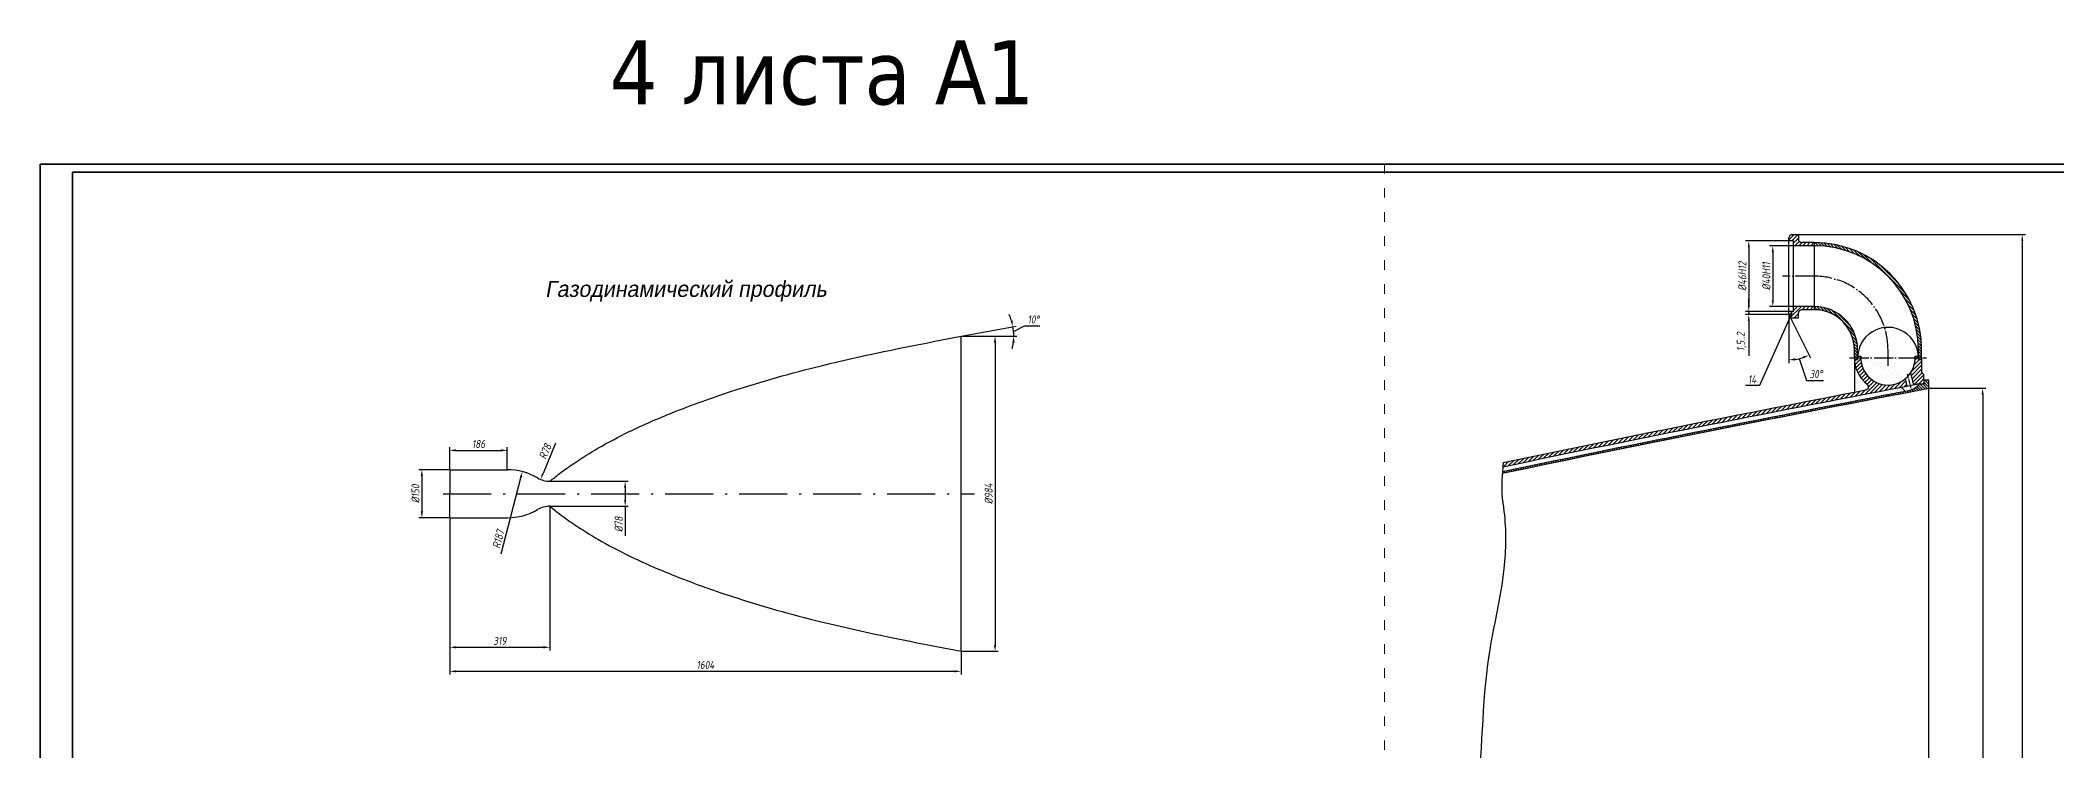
# Model space of a CAD drawing. Extents: x 1054 to 3005, y -2703 to -1437.
# Drawn here: x 1054 to 2314, y -1881 to -1437 of the extents above; entities that cross this region are included whole.
import ezdxf

# ---------------------------------------------------------------- set-up
doc = ezdxf.new("R2010")
doc.units = 0
doc.header["$LTSCALE"] = 0.5
doc.header["$MEASUREMENT"] = 0
doc.header["$PDMODE"] = 34
doc.header["$PDSIZE"] = 1
for name, pattern in [('ACAD_ISO03W100', [30, 12, -18]), ('ACAD_ISO04W100', [30.5, 24, -3, 0.5, -3]), ('ACAD_ISO10W100', [18.5, 12, -3, 0.5, -3]), ('DASHED2', [0.375, 0.25, -0.125])]:
    doc.linetypes.add(name, pattern=pattern)
doc.layers.get('DEFPOINTS').update_dxf_attribs({"color": 203, "linetype": 'CONTINUOUS'})
for name, color, linetype in [('2', 162, 'CONTINUOUS'), ('2-ОСИ', 9, 'ACAD_ISO04W100'), ('2_HATCH', 212, 'CONTINUOUS'), ('2_РАЗМЕРЫ_TEXT', 84, 'CONTINUOUS'), ('3_РАЗМЕРЫ_TEXT', 52, 'CONTINUOUS')]:
    doc.layers.add(name, color=color, linetype=linetype)
doc.layers.add('Рамка', color=52, linetype='CONTINUOUS', lineweight=35)
doc.styles.add('5', font='txt.shx', dxfattribs={"width": 0.8, "oblique": 10, "height": 5})
doc.styles.add('ALX', font='st_win.shx', dxfattribs={"height": 5})
doc.styles.add('ST_WIN', font='st_win.shx')
doc.dimstyles.new('v', dxfattribs={"dimtxt": 5, "dimasz": 4, "dimexe": 2, "dimexo": 0, "dimgap": 1.5, "dimtad": 1, "dimdec": 1, "dimzin": 0, "dimdsep": 46, "dimtxsty": '5', "dimcen": 0, "dimadec": 0, "dimazin": 0, "dimtfac": 1, "dimtdec": 1, "dimtmove": 0, "dimatfit": 3, "dimfxl": 0, "dimtolj": 1, "dimtzin": 0, "dimarcsym": 0})
pattern_1 = [(135, (1121.2439, -2079.7844), (-0.8838835, -0.8838835), [])]
pattern_2 = [(45, (1121.2439, -2079.7844), (-1.2374369, 1.2374369), [])]

# ---------------------------------------------------------------- blocks, each defined once
blk = doc.blocks.new('*D17')
at = {"layer": '3_РАЗМЕРЫ_TEXT', "color": 0, "lineweight": -2}
for p, q in [((2152.2, -1558.8), (2294.1, -1558.8)), ((2292.1, -1562.8), (2292.1, -2665.8)), ((2209.3, -2669.8), (2294.1, -2669.8))]:
    blk.add_line(p, q, dxfattribs=at)
at = {"layer": '3_РАЗМЕРЫ_TEXT', "color": 0}
for points in [[(2291.5, -1562.8), (2292.8, -1562.8), (2292.1, -1558.8)], [(2291.5, -2665.8), (2292.8, -2665.8), (2292.1, -2669.8)]]:
    blk.add_solid(points, dxfattribs=at)
at = {"layer": 'DEFPOINTS', "color": 0}
for p in [(2152.2, -1558.8), (2209.3, -2669.8), (2292.1, -2669.8)]:
    blk.add_point(p, dxfattribs=at)
at = {"layer": '3_РАЗМЕРЫ_TEXT', "color": 0, "insert": (2288.1, -2114.3), "char_height": 5, "attachment_point": 5, "rotation": 90, "style": '5'}
blk.add_mtext('\\A1;1112', dxfattribs=at)
blk = doc.blocks.new('*D40')
at = {"layer": '2_РАЗМЕРЫ_TEXT', "color": 0, "lineweight": -2}
for p, q in [((2233.7, -1654.8), (2269.4, -1654.8)), ((2267.4, -1658.8), (2267.4, -2151.9))]:
    blk.add_line(p, q, dxfattribs=at)
at = {"layer": '2_РАЗМЕРЫ_TEXT', "color": 0}
blk.add_solid([(2266.7, -1658.8), (2268, -1658.8), (2267.4, -1654.8)], dxfattribs=at)
at = {"layer": 'DEFPOINTS', "color": 0}
for p in [(2233.7, -1654.8), (2233.7, -2155.9), (2267.4, -2155.9)]:
    blk.add_point(p, dxfattribs=at)
at = {"layer": '2_РАЗМЕРЫ_TEXT', "color": 0, "insert": (2263.4, -2140.3), "char_height": 5, "attachment_point": 5, "rotation": 90, "style": '5'}
blk.add_mtext('\\A1;%%c984H9', dxfattribs=at)
blk = doc.blocks.new('*D36')
at = {"layer": '2_РАЗМЕРЫ_TEXT', "color": 0, "lineweight": -2}
for p, q in [((1309.4, -1818.6), (1309.4, -1833.6)), ((1629, -1819.1), (1629, -1833.6)), ((1313.4, -1831.6), (1625, -1831.6))]:
    blk.add_line(p, q, dxfattribs=at)
at = {"layer": '2_РАЗМЕРЫ_TEXT', "color": 0}
for points in [[(1313.4, -1831), (1313.4, -1832.3), (1309.4, -1831.6)], [(1625, -1831), (1625, -1832.3), (1629, -1831.6)]]:
    blk.add_solid(points, dxfattribs=at)
at = {"layer": 'DEFPOINTS', "color": 0}
for p in [(1309.4, -1818.6), (1629, -1819.1), (1629, -1831.6)]:
    blk.add_point(p, dxfattribs=at)
at = {"layer": '2_РАЗМЕРЫ_TEXT', "color": 0, "insert": (1469.2, -1827.6), "char_height": 5, "attachment_point": 5, "style": '5'}
blk.add_mtext('\\A1;1604', dxfattribs=at)
blk = doc.blocks.new('*D33')
at = {"layer": '2_РАЗМЕРЫ_TEXT', "color": 0, "lineweight": -2}
for p, q in [((1372, -1712.9), (1421, -1712.9)), ((1419, -1716.9), (1419, -1724.5)), ((1372, -1728.5), (1421, -1728.5)), ((1419, -1728.5), (1419, -1747))]:
    blk.add_line(p, q, dxfattribs=at)
at = {"layer": '2_РАЗМЕРЫ_TEXT', "color": 0}
for points in [[(1418.4, -1716.9), (1419.7, -1716.9), (1419, -1712.9)], [(1418.4, -1724.5), (1419.7, -1724.5), (1419, -1728.5)]]:
    blk.add_solid(points, dxfattribs=at)
at = {"layer": 'DEFPOINTS', "color": 0}
for p in [(1372, -1712.9), (1419, -1712.9), (1372, -1728.5)]:
    blk.add_point(p, dxfattribs=at)
at = {"layer": '2_РАЗМЕРЫ_TEXT', "color": 0, "insert": (1415, -1739.8), "char_height": 5, "attachment_point": 5, "rotation": 90, "style": '5'}
blk.add_mtext('\\A1;%%c78', dxfattribs=at)
blk = doc.blocks.new('*D35')
at = {"layer": '2_РАЗМЕРЫ_TEXT', "color": 0, "lineweight": -2}
for p, q in [((1309.4, -1735.7), (1309.4, -1818.6)), ((1372, -1728.5), (1372, -1818.6)), ((1313.4, -1816.6), (1368, -1816.6))]:
    blk.add_line(p, q, dxfattribs=at)
at = {"layer": '2_РАЗМЕРЫ_TEXT', "color": 0}
for points in [[(1313.4, -1815.9), (1313.4, -1817.3), (1309.4, -1816.6)], [(1368, -1815.9), (1368, -1817.3), (1372, -1816.6)]]:
    blk.add_solid(points, dxfattribs=at)
at = {"layer": 'DEFPOINTS', "color": 0}
for p in [(1309.4, -1735.7), (1372, -1728.5), (1372, -1816.6)]:
    blk.add_point(p, dxfattribs=at)
at = {"layer": '2_РАЗМЕРЫ_TEXT', "color": 0, "insert": (1340.7, -1812.6), "char_height": 5, "attachment_point": 5, "style": '5'}
blk.add_mtext('\\A1;319', dxfattribs=at)
blk = doc.blocks.new('*D13')
at = {"layer": '2_РАЗМЕРЫ_TEXT', "color": 0, "lineweight": -2}
for p, q in [((1309.4, -1705.7), (1290, -1705.7)), ((1292, -1709.7), (1292, -1731.7)), ((1309.4, -1735.7), (1290, -1735.7))]:
    blk.add_line(p, q, dxfattribs=at)
at = {"layer": '2_РАЗМЕРЫ_TEXT', "color": 0}
for points in [[(1291.3, -1709.7), (1292.7, -1709.7), (1292, -1705.7)], [(1291.3, -1731.7), (1292.7, -1731.7), (1292, -1735.7)]]:
    blk.add_solid(points, dxfattribs=at)
at = {"layer": 'DEFPOINTS', "color": 0}
for p in [(1309.4, -1705.7), (1292, -1735.7), (1309.4, -1735.7)]:
    blk.add_point(p, dxfattribs=at)
at = {"layer": '2_РАЗМЕРЫ_TEXT', "color": 0, "insert": (1288, -1720.7), "char_height": 5, "attachment_point": 5, "rotation": 90, "style": '5'}
blk.add_mtext('\\A1;%%c150', dxfattribs=at)
blk = doc.blocks.new('*D39')
at = {"layer": '2_РАЗМЕРЫ_TEXT', "color": 0, "lineweight": -2}
blk.add_line((1341.5, -1758.3), (1353.8, -1710.8), dxfattribs=at)
at = {"layer": '2_РАЗМЕРЫ_TEXT', "color": 0}
blk.add_solid([(1353.1, -1710.6), (1354.4, -1710.9), (1354.8, -1706.9)], dxfattribs=at)
at = {"layer": 'DEFPOINTS', "color": 0}
for p in [(1354.8, -1706.9), (1345.4, -1743.2)]:
    blk.add_point(p, dxfattribs=at)
at = {"layer": '2_РАЗМЕРЫ_TEXT', "color": 0, "insert": (1339.8, -1749), "char_height": 5, "attachment_point": 5, "rotation": 75.5146, "style": '5'}
blk.add_mtext('\\A1;R187', dxfattribs=at)
blk = doc.blocks.new('*D12')
at = {"layer": '2_РАЗМЕРЫ_TEXT', "color": 0, "lineweight": -2}
for p, q in [((1309.4, -1705.7), (1309.4, -1691.6)), ((1313.4, -1693.6), (1341.4, -1693.6)), ((1345.4, -1705.7), (1345.4, -1691.6))]:
    blk.add_line(p, q, dxfattribs=at)
at = {"layer": '2_РАЗМЕРЫ_TEXT', "color": 0}
for points in [[(1313.4, -1692.9), (1313.4, -1694.3), (1309.4, -1693.6)], [(1341.4, -1692.9), (1341.4, -1694.3), (1345.4, -1693.6)]]:
    blk.add_solid(points, dxfattribs=at)
at = {"layer": 'DEFPOINTS', "color": 0}
for p in [(1345.4, -1693.6), (1309.4, -1705.7), (1345.4, -1705.7)]:
    blk.add_point(p, dxfattribs=at)
at = {"layer": '2_РАЗМЕРЫ_TEXT', "color": 0, "insert": (1327.4, -1689.6), "char_height": 5, "attachment_point": 5, "style": '5'}
blk.add_mtext('\\A1;186', dxfattribs=at)
blk = doc.blocks.new('*D38')
at = {"layer": '2_РАЗМЕРЫ_TEXT', "color": 0, "lineweight": -2}
blk.add_line((1375.5, -1689.2), (1367.7, -1708), dxfattribs=at)
at = {"layer": '2_РАЗМЕРЫ_TEXT', "color": 0}
blk.add_solid([(1367.1, -1707.8), (1368.3, -1708.3), (1366.1, -1711.7)], dxfattribs=at)
at = {"layer": 'DEFPOINTS', "color": 0}
for p in [(1372, -1697.6), (1366.1, -1711.7)]:
    blk.add_point(p, dxfattribs=at)
at = {"layer": '2_РАЗМЕРЫ_TEXT', "color": 0, "insert": (1369.1, -1694.3), "char_height": 5, "attachment_point": 5, "rotation": 67.3886, "style": '5'}
blk.add_mtext('\\A1;R78', dxfattribs=at)
blk = doc.blocks.new('*D34')
at = {"layer": '2_РАЗМЕРЫ_TEXT', "color": 0, "lineweight": -2}
for p, q in [((1629.6, -1622.3), (1652.2, -1622.3)), ((1650.2, -1626.3), (1650.2, -1815.1)), ((1629, -1819.1), (1652.2, -1819.1))]:
    blk.add_line(p, q, dxfattribs=at)
at = {"layer": '2_РАЗМЕРЫ_TEXT', "color": 0}
for points in [[(1649.5, -1626.3), (1650.9, -1626.3), (1650.2, -1622.3)], [(1649.5, -1815.1), (1650.9, -1815.1), (1650.2, -1819.1)]]:
    blk.add_solid(points, dxfattribs=at)
at = {"layer": 'DEFPOINTS', "color": 0}
for p in [(1629.6, -1622.3), (1629, -1819.1), (1650.2, -1819.1)]:
    blk.add_point(p, dxfattribs=at)
at = {"layer": '2_РАЗМЕРЫ_TEXT', "color": 0, "insert": (1646.2, -1720.7), "char_height": 5, "attachment_point": 5, "rotation": 90, "style": '5'}
blk.add_mtext('\\A1;%%c984', dxfattribs=at)
blk = doc.blocks.new('*D28')
at = {"layer": '2_РАЗМЕРЫ_TEXT', "color": 0, "lineweight": -2}
for p, q in [((1629.1, -1622.3), (1663.4, -1616.1)), ((1629.6, -1622.3), (1663.9, -1622.3)), ((1661.8, -1619.3), (1668.6, -1615.8)), ((1668.6, -1615.8), (1678.2, -1615.8))]:
    blk.add_line(p, q, dxfattribs=at)
for start, end in [(17.278, 24.2467), (360, 10.3094), (346.0627, 353.0314)]:
    blk.add_arc((1629, -1622.3), 32.9, start, end, dxfattribs=at)
at = {"layer": '2_РАЗМЕРЫ_TEXT', "color": 0}
for points in [[(1661.1, -1612.4), (1659.8, -1612.7), (1661.4, -1616.4)], [(1661, -1626.3), (1662.4, -1626.3), (1661.9, -1622.3)]]:
    blk.add_solid(points, dxfattribs=at)
at = {"layer": 'DEFPOINTS', "color": 0}
for p in [(1629, -1622.3), (1629, -1622.3), (1629.1, -1622.3), (1629.6, -1622.3), (1661.9, -1620.3)]:
    blk.add_point(p, dxfattribs=at)
at = {"layer": '2_РАЗМЕРЫ_TEXT', "color": 0, "insert": (1674.2, -1611.8), "char_height": 5, "attachment_point": 5, "style": '5'}
blk.add_mtext('\\A1;10°', dxfattribs=at)
blk = doc.blocks.new('*D16')
at = {"layer": '2_РАЗМЕРЫ_TEXT', "color": 0, "lineweight": -2}
for p, q in [((2121.2, -1602.8), (2121.2, -1598.8)), ((2146.2, -1606.8), (2119.2, -1606.8)), ((2146.2, -1608.8), (2119.2, -1608.8)), ((2121.2, -1606.8), (2121.2, -1608.8)), ((2121.2, -1612.8), (2121.2, -1634.5))]:
    blk.add_line(p, q, dxfattribs=at)
at = {"layer": '2_РАЗМЕРЫ_TEXT', "color": 0}
for points in [[(2120.6, -1602.8), (2121.9, -1602.8), (2121.2, -1606.8)], [(2120.6, -1612.8), (2121.9, -1612.8), (2121.2, -1608.8)]]:
    blk.add_solid(points, dxfattribs=at)
at = {"layer": 'DEFPOINTS', "color": 0}
for p in [(2121.2, -1608.8), (2146.2, -1606.8), (2146.2, -1608.8)]:
    blk.add_point(p, dxfattribs=at)
at = {"layer": '2_РАЗМЕРЫ_TEXT', "color": 0, "insert": (2116.8, -1625.7), "char_height": 5, "attachment_point": 5, "rotation": 90, "style": '5'}
blk.add_mtext('\\A1;1,5..2', dxfattribs=at)
blk = doc.blocks.new('*D15')
at = {"layer": '2_РАЗМЕРЫ_TEXT', "color": 0, "lineweight": -2}
for p, q in [((2146.2, -1562.8), (2119.2, -1562.8)), ((2121.2, -1566.8), (2121.2, -1602.8)), ((2146.2, -1606.8), (2119.2, -1606.8))]:
    blk.add_line(p, q, dxfattribs=at)
at = {"layer": '2_РАЗМЕРЫ_TEXT', "color": 0}
for points in [[(2120.6, -1566.8), (2121.9, -1566.8), (2121.2, -1562.8)], [(2120.6, -1602.8), (2121.9, -1602.8), (2121.2, -1606.8)]]:
    blk.add_solid(points, dxfattribs=at)
at = {"layer": 'DEFPOINTS', "color": 0}
for p in [(2146.2, -1562.8), (2121.2, -1606.8), (2146.2, -1606.8)]:
    blk.add_point(p, dxfattribs=at)
at = {"layer": '2_РАЗМЕРЫ_TEXT', "color": 0, "insert": (2117.2, -1584.8), "char_height": 5, "attachment_point": 5, "rotation": 90, "style": '5'}
blk.add_mtext('\\A1;%%c46H12', dxfattribs=at)
blk = doc.blocks.new('*D37')
at = {"layer": '2_РАЗМЕРЫ_TEXT', "color": 0, "lineweight": -2}
for p, q in [((2146.2, -1608.8), (2146.2, -1639.1)), ((2147.2, -1610.8), (2159.8, -1635.9)), ((2152.7, -1636.3), (2157.2, -1649.9)), ((2157.2, -1649.9), (2167.9, -1649.9))]:
    blk.add_line(p, q, dxfattribs=at)
blk.add_arc((2146.2, -1608.8), 28.3, 278.1093, 288.4557, dxfattribs=at)
at = {"layer": '2_РАЗМЕРЫ_TEXT', "color": 0}
for points in [[(2150.3, -1637.5), (2150.2, -1636.1), (2146.2, -1637.1)], [(2154.9, -1635), (2155.5, -1636.2), (2158.9, -1634.1)]]:
    blk.add_solid(points, dxfattribs=at)
at = {"layer": 'DEFPOINTS', "color": 0}
for p in [(2146.2, -1560.8), (2146.2, -1608.8), (2146.2, -1608.8), (2147.2, -1610.8), (2150.6, -1636.7)]:
    blk.add_point(p, dxfattribs=at)
at = {"layer": '2_РАЗМЕРЫ_TEXT', "color": 0, "insert": (2163.3, -1645.9), "char_height": 5, "attachment_point": 5, "style": '5'}
blk.add_mtext('\\A1;30°', dxfattribs=at)
blk = doc.blocks.new('*D14')
at = {"layer": '2_РАЗМЕРЫ_TEXT', "color": 0, "lineweight": -2}
for p, q in [((2149.2, -1565.8), (2134.2, -1565.8)), ((2136.2, -1569.8), (2136.2, -1599.8)), ((2149.2, -1603.8), (2134.2, -1603.8))]:
    blk.add_line(p, q, dxfattribs=at)
at = {"layer": '2_РАЗМЕРЫ_TEXT', "color": 0}
for points in [[(2135.6, -1569.8), (2136.9, -1569.8), (2136.2, -1565.8)], [(2135.6, -1599.8), (2136.9, -1599.8), (2136.2, -1603.8)]]:
    blk.add_solid(points, dxfattribs=at)
at = {"layer": 'DEFPOINTS', "color": 0}
for p in [(2149.2, -1565.8), (2136.2, -1603.8), (2149.2, -1603.8)]:
    blk.add_point(p, dxfattribs=at)
at = {"layer": '2_РАЗМЕРЫ_TEXT', "color": 0, "insert": (2132.2, -1584.8), "char_height": 5, "attachment_point": 5, "rotation": 90, "style": '5'}
blk.add_mtext('\\A1;%%c40H11', dxfattribs=at)

msp = doc.modelspace()

# ---------------------------------------------------------------- hatches: boundary and pattern name
at = {"layer": '2_HATCH'}
h = msp.add_hatch(dxfattribs=at)
h.set_pattern_fill('ANSI31', color=256, scale=14, style=0)
h.set_pattern_definition(pattern_2)
h.paths.add_polyline_path([(2152.24, -1561.78), (2152.24, -1558.78), (2147.24, -1558.78), (2146.24, -1560.78), (2146.24, -1562.78), (2149.24, -1562.78), (2149.24, -1565.78), (2162.24, -1565.78), (2162.24, -1563.78), (2154.24, -1563.78, -0.4142136)])
h = msp.add_hatch(dxfattribs=at)
h.set_pattern_fill('ANSI31', color=256, scale=10, angle=90, style=0)
h.set_pattern_definition(pattern_1)
h.paths.add_polyline_path([(2227.24, -1630.78), (2227.24, -1635.78), (2229.24, -1635.78), (2229.24, -1630.78, 0.4142136), (2162.24, -1563.78), (2162.24, -1565.78, -0.4142136)])
h = msp.add_hatch(dxfattribs=at)
h.set_pattern_fill('ANSI31', color=256, scale=14, style=0)
h.set_pattern_definition(pattern_2)
h.paths.add_polyline_path([(2149.24, -1606.78), (2146.24, -1606.78), (2146.24, -1608.78), (2147.24, -1610.78), (2152.24, -1610.78), (2152.24, -1607.78, -0.4142136), (2154.24, -1605.78), (2162.24, -1605.78), (2162.24, -1603.78), (2149.24, -1603.78)])
h = msp.add_hatch(dxfattribs=at)
h.set_pattern_fill('ANSI31', color=256, scale=10, angle=90, style=0)
h.set_pattern_definition(pattern_1)
h.paths.add_polyline_path([(2162.24, -1603.78), (2162.24, -1605.78, -0.4142136), (2187.24, -1630.78), (2187.24, -1635.78), (2189.24, -1635.78), (2189.24, -1630.78, 0.4142136)])
h = msp.add_hatch(dxfattribs=at)
h.set_pattern_fill('ANSI31', color=256, scale=14, style=0)
h.set_pattern_definition([(45, (26.9743, -1328.2723), (-1.2374369, 1.2374369), [])])
edge = h.paths.add_edge_path()
edge.add_line((2230.67, -1646.21), (2229.24, -1644.78))
edge.add_line((2229.24, -1644.78), (2229.24, -1636.78))
edge.add_line((2229.24, -1636.78), (2227.22, -1636.78))
edge.add_line((2227.22, -1636.78), (2227.22, -1635.78))
edge.add_line((2227.22, -1635.78), (2225.24, -1635.78))
edge.add_arc((2208.24, -1635.78), 17, -34.31349, 0, ccw=False)
edge.add_line((2222.29, -1645.37), (2224.23, -1652.62))
edge.add_spline(control_points=[(2222.26, -1653), (2223.49, -1652.76), (2224.73, -1652.52), (2225.96, -1652.28)], knot_values=[1363.3914623, 1363.3914623, 1363.3914623, 1363.3914623, 1367.1634552, 1367.1634552, 1367.1634552, 1367.1634552], degree=3, periodic=0)
edge.add_line((2225.96, -1652.28), (2230.67, -1652.28))
edge.add_line((2230.67, -1652.28), (2230.67, -1649.78))
edge.add_line((2230.67, -1649.78), (2230.67, -1646.21))
edge = h.paths.add_edge_path()
edge.add_spline(control_points=[(2222.26, -1653), (2220.36, -1653.37), (2218.46, -1653.73), (2216.56, -1654.1)], knot_values=[1357.5882095, 1357.5882095, 1357.5882095, 1357.5882095, 1363.3914623, 1363.3914623, 1363.3914623, 1363.3914623], degree=3, periodic=0)
edge.add_line((2220.29, -1653.38), (2219.09, -1648.88))
edge.add_arc((2208.24, -1635.78), 17, 180, 309.62174, ccw=False)
edge.add_line((2191.24, -1635.78), (2189.27, -1635.78))
edge.add_line((2189.27, -1635.78), (2189.27, -1636.78))
edge.add_line((2189.27, -1636.78), (2187.27, -1636.78))
edge.add_arc((2208.24, -1635.78), 21, 182.7294, 231.74434)
edge.add_arc((2194, -1653.87), 2.02, -79.37989, 52.07166, ccw=False)
edge.add_spline(control_points=[(2194.4, -1655.85), (2192.01, -1656.31), (2189.63, -1656.77), (2187.24, -1657.23)], knot_values=[1327.7428677, 1327.7428677, 1327.7428677, 1327.7428677, 1335.0240626, 1335.0240626, 1335.0240626, 1335.0240626], degree=3, periodic=0)
edge.add_spline(control_points=[(2187.24, -1657.23), (2113.98, -1671.41), (2040.76, -1685.78), (1967.8, -1701.28)], knot_values=[1103.9664829, 1103.9664829, 1103.9664829, 1103.9664829, 1327.7428677, 1327.7428677, 1327.7428677, 1327.7428677], degree=3, periodic=0)
edge.add_spline(control_points=[(1967.8, -1701.28), (1967.7, -1702.17), (1967.61, -1703.04), (1967.53, -1703.87)], knot_values=[13.9870237, 13.9870237, 13.9870237, 13.9870237, 15.1221717, 15.1221717, 15.1221717, 15.1221717], degree=3, periodic=0)
edge.add_spline(control_points=[(1967.53, -1703.87), (2050.31, -1686.29), (2133.42, -1670.15), (2216.56, -1654.1)], knot_values=[1103.6852793, 1103.6852793, 1103.6852793, 1103.6852793, 1357.5882095, 1357.5882095, 1357.5882095, 1357.5882095], degree=3, periodic=0)
h = msp.add_hatch(dxfattribs=at)
h.set_pattern_fill('ANSI31', color=256, scale=10, angle=90, style=0)
h.set_pattern_definition([(135, (26.9743, -1328.2723), (-0.8838835, -0.8838835), [])])
edge = h.paths.add_edge_path()
edge.add_line((2227.74, -1652.28), (2226.66, -1653.37))
edge.add_arc((2219.58, -1646.3), 10, 280.00042, 315, ccw=False)
edge.add_spline(control_points=[(2221.32, -1656.15), (2136.6, -1672.5), (2051.78, -1688.94), (1967.26, -1706.9)], knot_values=[1103.431517, 1103.431517, 1103.431517, 1103.431517, 1362.7582859, 1362.7582859, 1362.7582859, 1362.7582859], degree=3, periodic=0)
edge.add_spline(control_points=[(1967.26, -1706.9), (1967.23, -1707.25), (1967.2, -1707.59), (1967.18, -1707.93)], knot_values=[16.5438086, 16.5438086, 16.5438086, 16.5438086, 17.0572933, 17.0572933, 17.0572933, 17.0572933], degree=3, periodic=0)
edge.add_spline(control_points=[(1967.18, -1707.93), (2055.76, -1689.11), (2144.71, -1671.95), (2233.67, -1654.78)], knot_values=[1103.3308882, 1103.3308882, 1103.3308882, 1103.3308882, 1375.0077304, 1375.0077304, 1375.0077304, 1375.0077304], degree=3, periodic=0)
edge.add_line((2233.67, -1654.78), (2233.67, -1649.78))
edge.add_line((2233.67, -1649.78), (2230.67, -1649.78))
edge.add_line((2230.67, -1649.78), (2230.67, -1652.28))
edge.add_line((2230.67, -1652.28), (2227.74, -1652.28))

# ---------------------------------------------------------------- linework, layer by layer
at = {"layer": '2'}
for p, q in [((2146.24, -1560.78), (2147.24, -1558.78)), ((2146.24, -1608.78), (2146.24, -1560.78)), ((2147.24, -1558.78), (2152.24, -1558.78)), ((2152.24, -1558.78), (2152.24, -1561.78)), ((2149.24, -1562.78), (2146.24, -1562.78)), ((2149.24, -1606.78), (2149.24, -1562.78)), ((2162.24, -1565.78), (2149.24, -1565.78)), ((2162.24, -1563.78), (2154.24, -1563.78)), ((2162.24, -1605.78), (2162.24, -1563.78)), ((2149.24, -1606.78), (2146.24, -1606.78)), ((2146.24, -1608.78), (2147.24, -1610.78)), ((2147.24, -1610.78), (2152.24, -1610.78)), ((2162.24, -1603.78), (2149.24, -1603.78)), ((2152.24, -1610.78), (2152.24, -1607.78)), ((2162.24, -1605.78), (2154.24, -1605.78)), ((1629.03, -1819.1), (1629.03, -1622.3)), ((2187.24, -1635.78), (2187.24, -1630.78)), ((2187.24, -1635.78), (2187.24, -1657.23)), ((2187.27, -1636.78), (2189.27, -1636.78)), ((2189.24, -1636.78), (2189.24, -1630.78)), ((2189.27, -1636.78), (2189.27, -1634.78)), ((2189.27, -1634.78), (2191.27, -1634.78)), ((2225.21, -1634.78), (2227.22, -1634.78)), ((2227.22, -1634.78), (2227.22, -1636.78)), ((2227.22, -1636.78), (2229.24, -1636.78)), ((2227.24, -1636.78), (2227.24, -1630.78)), ((2229.24, -1635.78), (2229.24, -1630.78)), ((2229.24, -1635.78), (2229.24, -1644.78)), ((2220.27, -1653.29), (2219.09, -1648.88)), ((2222.29, -1645.37), (2224.22, -1652.59)), ((2229.24, -1644.78), (2230.67, -1646.21)), ((2230.67, -1649.78), (2230.67, -1646.21)), ((2230.67, -1649.78), (2230.67, -1652.28)), ((2233.67, -1649.78), (2230.67, -1649.78)), ((2233.67, -2146.78), (2233.67, -1649.78)), ((2233.67, -1654.78), (2233.67, -1649.78)), ((2219.05, -1656.59), (2216.56, -1654.1)), ((2230.67, -1652.28), (2225.96, -1652.28)), ((2226.66, -1653.37), (2227.74, -1652.28)), ((1309.41, -1705.7), (1345.41, -1705.7)), ((1309.41, -1705.7), (1309.41, -1720.7)), ((1309.41, -1735.7), (1309.41, -1720.7)), ((1309.41, -1735.7), (1345.41, -1735.7))]:
    msp.add_line(p, q, dxfattribs=at)
for centre, radius, start, end in [((2154.24, -1561.78), 2, 180, 270), ((2162.24, -1630.78), 67, 0, 90), ((2162.24, -1630.78), 65, 0, 90), ((2154.24, -1607.78), 2, 90, 180), ((2162.24, -1630.78), 27, 0, 90), ((2162.24, -1630.78), 25, 0, 90), ((2208.24, -1635.78), 19, 356.98304, 183.01696), ((2208.24, -1635.78), 21, 180, 231.80173), ((2208.24, -1635.78), 17, 176.62771, 3.37229), ((2194, -1653.87), 2.02, 280.61578, 51.47441), ((2219.58, -1646.3), 10, 280.00042, 315), ((1345.41, -1743.2), 37.5, 59.72482, 90), ((1372.03, -1697.6), 15.3, 239.72482, 270), ((1345.41, -1698.2), 37.5, 270, 300.27518), ((1372.03, -1743.8), 15.3, 90, 120.27518)]:
    msp.add_arc(centre, radius, start, end, dxfattribs=at)
for points in [[(1372.03, -1712.9), (1378.03, -1708.1), (1387.03, -1701.7), (1402.03, -1692.3), (1421.63, -1681.9), (1448.43, -1670.1), (1486.03, -1656.5), (1541.63, -1640.7), (1629.03, -1622.3)], [(1372.03, -1728.5), (1378.03, -1733.3), (1387.03, -1739.7), (1402.03, -1749.1), (1421.63, -1759.5), (1448.43, -1771.3), (1486.03, -1784.9), (1541.63, -1800.7), (1629.03, -1819.1)]]:
    msp.add_spline(points, degree=3, dxfattribs=at)
for points in [[(1967.18, -1707.93), (2055.76, -1689.11), (2144.71, -1671.95), (2233.67, -1654.78)], [(1967.26, -1706.9), (2051.78, -1688.94), (2136.6, -1672.5), (2221.32, -1656.15)], [(1967.53, -1703.87), (2053.43, -1685.63), (2139.69, -1668.93), (2225.96, -1652.28)], [(1967.8, -1701.28), (2043.14, -1685.28), (2118.75, -1670.47), (2194.4, -1655.85)]]:
    msp.add_open_spline(points, degree=3, dxfattribs=at)
at = {"layer": '2-ОСИ'}
for p, q in [((2162.24, -1584.78), (2142.24, -1584.78)), ((2184.24, -1635.78), (2232.24, -1635.78)), ((2208.24, -1640.78), (2208.24, -1630.78))]:
    msp.add_line(p, q, dxfattribs=at)
at = {"layer": '2-ОСИ', "ltscale": 0.5}
msp.add_line((2222.72, -1654.72), (2220.39, -1646.03), dxfattribs=at)
at = {"layer": '2-ОСИ', "linetype": 'ACAD_ISO10W100', "ltscale": 5}
msp.add_line((1305.22, -1720.7), (1637.45, -1720.7), dxfattribs=at)
at = {"layer": '2-ОСИ'}
msp.add_arc((2162.24, -1630.78), 46, 0, 90, dxfattribs=at)
at = {"layer": '2_HATCH', "linetype": 'ACAD_ISO03W100', "lineweight": 0}
msp.add_line((1893.56, -1514.74), (1893.56, -2702.74), dxfattribs=at)
at = {"layer": '2_HATCH'}
msp.add_open_spline([(1967.8, -1701.28), (1965.92, -1717.87), (1969.78, -1736.42), (1969.27, -1774.17), (1953.61, -1833.7), (1955.62, -1906.61), (1936.09, -1981.47), (1944.04, -2045.43), (1956.8, -2099.79), (1937.25, -2148.92), (1943.9, -2203.41), (1942.68, -2270.36), (1937.92, -2346.94), (1961.31, -2430.84), (1939.72, -2499.44), (1940.99, -2540.38), (1941.34, -2586.62)], degree=3, knots=[13.9870237, 13.9870237, 13.9870237, 13.9870237, 35.0892204, 70.8676116, 125.8496133, 218.729125, 287.6033489, 354.5761485, 410.9940214, 449.8058506, 508.1663007, 572.2692504, 651.5083036, 737.1192569, 826.3074307, 859.7769633, 859.7769633, 859.7769633, 859.7769633], dxfattribs=at)
at = {"layer": '2_РАЗМЕРЫ_TEXT'}
for p, q in [((2128.24, -1652.78), (2148.24, -1607.78)), ((1629.03, -1622.3), (1629.57, -1622.3)), ((2119.24, -1652.78), (2128.24, -1652.78))]:
    msp.add_line(p, q, dxfattribs=at)
at = {"layer": 'Рамка'}
for p, q in [((1053.56, -1514.74), (2733.56, -1514.74)), ((1053.56, -2702.74), (1053.56, -1514.74)), ((2728.56, -1519.74), (1073.56, -1519.74)), ((1073.56, -1519.74), (1073.56, -2697.74))]:
    msp.add_line(p, q, dxfattribs=at)

# ---------------------------------------------------------------- texts
at = {"layer": '2_HATCH', "linetype": 'DASHED2', "insert": (1409.33, -1437.48), "char_height": 40, "width": 538.954, "attachment_point": 1, "style": 'ST_WIN'}
msp.add_mtext('{\\fTahoma|b0|i0|c204|p32;4 листа А1}', dxfattribs=at)
at = {"layer": '2_РАЗМЕРЫ_TEXT', "style": 'ALX', "oblique": 10}
msp.add_text('Газодинамический профиль', height=10, dxfattribs=at).set_placement((1369, -1597.76))
at = {"layer": '2_РАЗМЕРЫ_TEXT', "style": '5', "oblique": 10, "width": 0.8}
msp.add_text('14', height=5, dxfattribs=at).set_placement((2120.68, -1651.78))

# ---------------------------------------------------------------- dimensions: what is measured, and where the dimension line sits
at = {"layer": '2_РАЗМЕРЫ_TEXT'}
dim = msp.add_angular_dim_2l(base=(2150.6, -1636.73), line1=((2146.24, -1608.78), (2147.24, -1610.78)), line2=((2146.24, -1608.78), (2146.24, -1560.78)), text='30°', dimstyle='v', override={"dimtmove": 1}, dxfattribs=at)
dim.commit()
dim.dimension.update_dxf_attribs({"geometry": '*D37', "text_midpoint": (2163.31, -1645.93), "dimtype": 162})
for base, p1, p2, text, picture, middle in [((2121.24, -1606.78), (2146.24, -1562.78), (2146.24, -1606.78), '%%c46H12', '*D15', (2117.24, -1584.78)), ((2136.24, -1603.78), (2149.24, -1565.78), (2149.24, -1603.78), '%%c40H11', '*D14', (2132.24, -1584.78)), ((1650.19, -1819.1), (1629.57, -1622.3), (1629.03, -1819.1), '%%c984', '*D34', (1646.19, -1720.7)), ((1292.01, -1735.7), (1309.41, -1705.7), (1309.41, -1735.7), '%%c150', '*D13', (1288.01, -1720.7))]:
    dim = msp.add_linear_dim(base=base, p1=p1, p2=p2, angle=90, text=text, dimstyle='v', dxfattribs=at)
    dim.commit()
    dim.dimension.update_dxf_attribs({"geometry": picture, "text_midpoint": middle})
for base, p1, p2, text, picture, middle in [((2121.24, -1608.78), (2146.24, -1606.78), (2146.24, -1608.78), '1,5..2', '*D16', (2121.24, -1625.65)), ((1419.03, -1712.9), (1372.03, -1728.5), (1372.03, -1712.9), '%%c78', '*D33', (1419.03, -1739.77))]:
    dim = msp.add_linear_dim(base=base, p1=p1, p2=p2, angle=90, text=text, dimstyle='v', dxfattribs=at)
    dim.commit()
    dim.dimension.update_dxf_attribs({"geometry": picture, "text_midpoint": middle, "dimtype": 160})
dim = msp.add_angular_dim_2l(base=(1661.8772, -1620.3296), line1=((1629.0283, -1622.3021), (1629.5653, -1622.3021)), line2=((1629.0283, -1622.3021), (1629.0581, -1622.2967)), dimstyle='v', override={"dimtmove": 1}, dxfattribs=at)
dim.commit()
dim.dimension.update_dxf_attribs({"geometry": '*D28', "text_midpoint": (1674.1637, -1611.8173), "dimtype": 162})
dim = msp.add_linear_dim(base=(2267.35, -2155.93), p1=(2233.67, -1654.78), p2=(2233.67, -2155.93), angle=90, text='%%c984H9', dimstyle='v', override={"dimse2": 1, "dimsd1": 0, "dimsd2": 1}, dxfattribs=at)
dim.commit()
dim.dimension.update_dxf_attribs({"geometry": '*D40', "text_midpoint": (2267.35, -2140.34), "dimtype": 160})
for base, p1, p2, text, picture, middle in [((1345.41, -1693.59), (1309.41, -1705.7), (1345.41, -1705.7), '186', '*D12', (1327.41, -1689.59)), ((1372.03, -1816.59), (1309.41, -1735.7), (1372.03, -1728.5), '319', '*D35', (1340.72, -1812.59)), ((1629.03, -1831.65), (1309.41, -1818.59), (1629.03, -1819.1), '1604', '*D36', (1469.22, -1827.65))]:
    dim = msp.add_linear_dim(base=base, p1=p1, p2=p2, text=text, dimstyle='v', dxfattribs=at)
    dim.commit()
    dim.dimension.update_dxf_attribs({"geometry": picture, "text_midpoint": middle})
dim = msp.add_radius_dim(center=(1372.03, -1697.6), mpoint=(1366.15, -1711.73), text='R78', dimstyle='v', dxfattribs=at)
dim.commit()
dim.dimension.update_dxf_attribs({"geometry": '*D38', "text_midpoint": (1372.76, -1695.85), "dimtype": 164})
dim = msp.add_radius_dim(center=(1345.41, -1743.2), mpoint=(1354.79, -1706.89), text='R187', dimstyle='v', override={"dimtmove": 1}, dxfattribs=at)
dim.commit()
dim.dimension.update_dxf_attribs({"geometry": '*D39', "text_midpoint": (1343.66, -1749.98), "dimtype": 164})
at = {"layer": '3_РАЗМЕРЫ_TEXT'}
dim = msp.add_linear_dim(base=(2292.13, -2669.76), p1=(2152.24, -1558.78), p2=(2209.32, -2669.76), angle=90, text='1112', dimstyle='v', dxfattribs=at)
dim.commit()
dim.dimension.update_dxf_attribs({"geometry": '*D17', "text_midpoint": (2288.13, -2114.27)})

doc.saveas('drawing.dxf')
